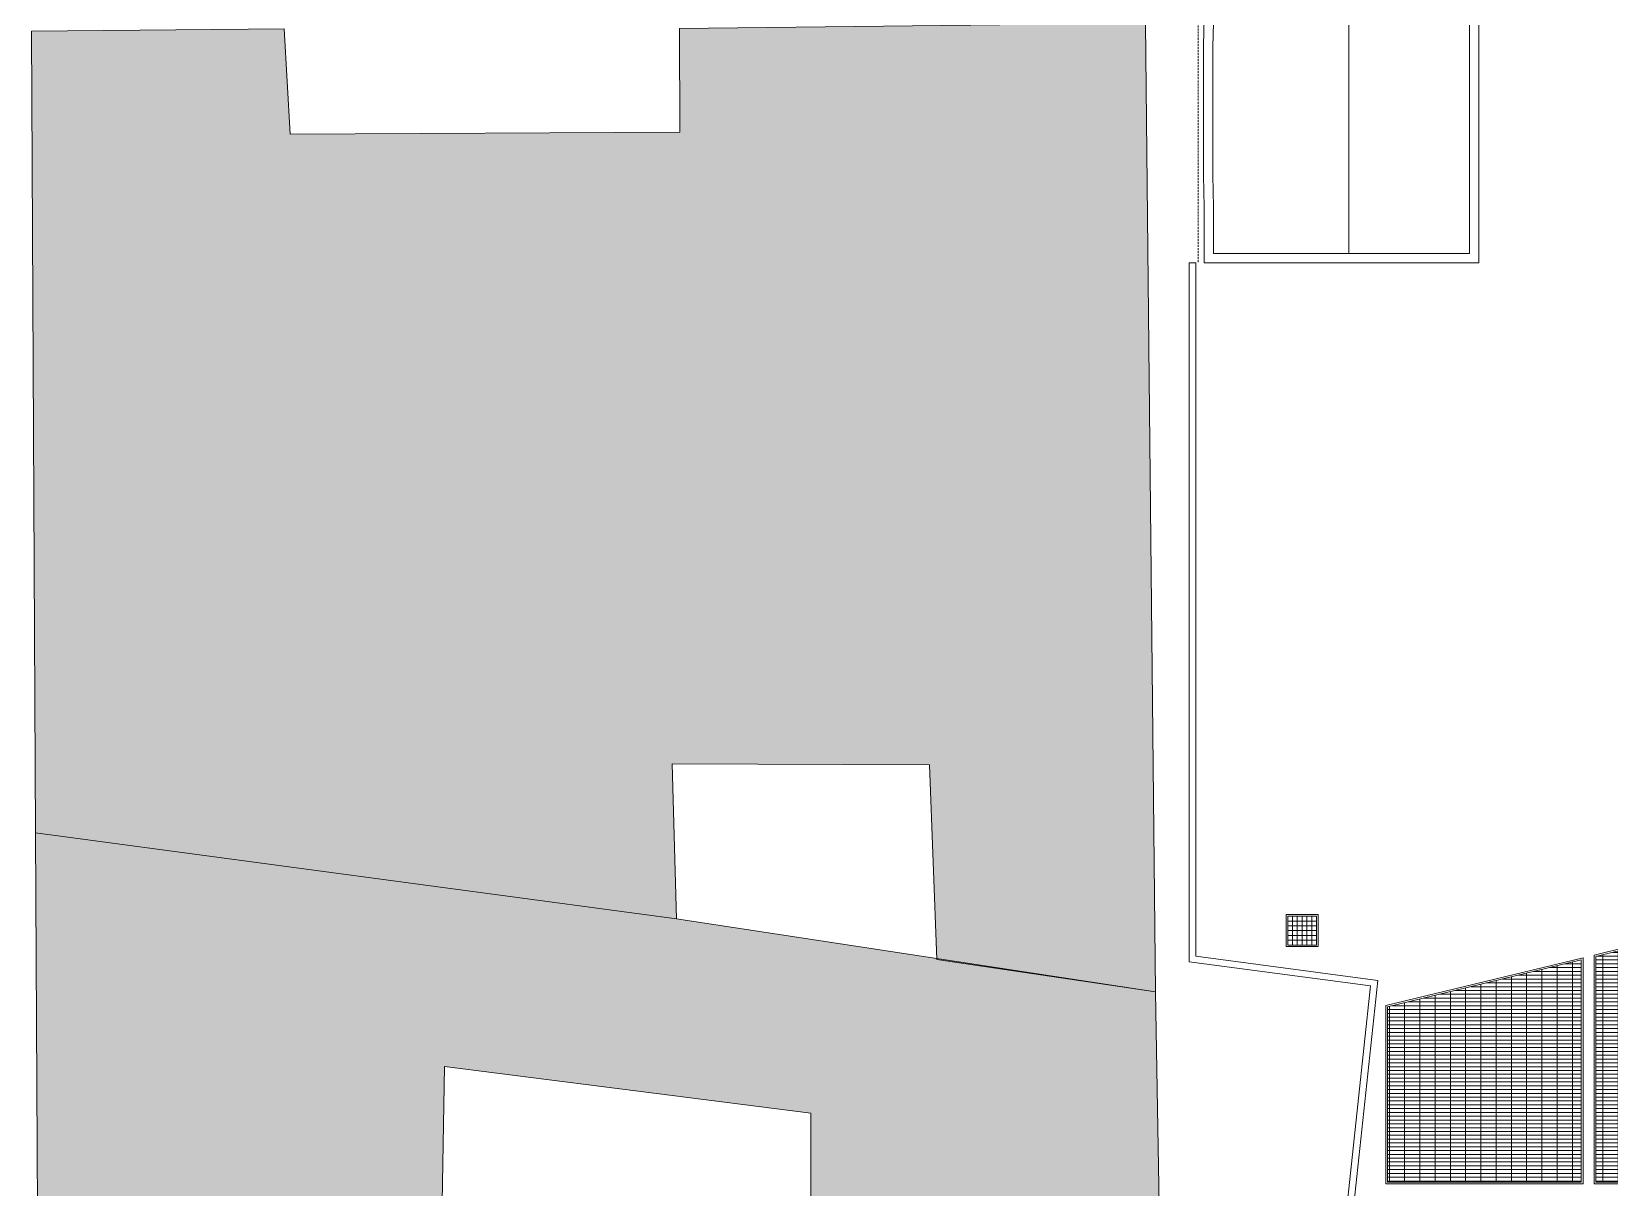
# Model space of a CAD drawing. Header units: millimetres. Extents: x 8265 to 78888, y 1905 to 34251.
# Drawn here: x 34596 to 39532, y 24872 to 28489 of the extents above; entities that cross this region are included whole.
import ezdxf

# ---------------------------------------------------------------- set-up
doc = ezdxf.new("R2010")
doc.units = ezdxf.units.MM
doc.linetypes.add('HIDDEN', pattern=[9.525, 6.35, -3.175])
for name, color, linetype, lineweight in [('420_MURATURE_001-AM_0', 4, 'Continuous', 0), ('430_TAVOLATI_001-AM_0', 3, 'Continuous', 0), ('441_SERRAMENTI_001-AM_0', 1, 'Continuous', 0), ('443_GRIGLIE_AERAZIONE_001-AM_0', 6, 'Continuous', 0), ('448_RAMPE_SCALE_ASCENS_001-AM_0', 216, 'Continuous', 0), ('450_ESTERNI_001-AM_0', 35, 'Continuous', 0), ('490_CAMPITURE_001-AM_0', 9, 'Continuous', 0), ('muro', 1, 'Continuous', 9)]:
    doc.layers.add(name, color=color, linetype=linetype, lineweight=lineweight)
doc.styles.get("Standard").update_dxf_attribs({"font": 'isocp.shx'})

# ---------------------------------------------------------------- blocks, each defined once
blk = doc.blocks.new('PORTA-[REI-US]-SISTI-120')
at = {"ltscale": 20, "insert": (6539.6, -1993), "char_height": 25, "attachment_point": 4, "rotation": 180}
blk.add_mtext('\\A1;', dxfattribs=at)

msp = doc.modelspace()

# ---------------------------------------------------------------- hatches: boundary and pattern name
at = {"layer": '443_GRIGLIE_AERAZIONE_001-AM_0', "ltscale": 0.01}
h = msp.add_hatch(dxfattribs=at)
h.set_pattern_fill('ANSI37', color=253, scale=120, angle=45, style=0)
h.set_pattern_definition([(90, (38520.321, 25635.361), (-15, 6e-15), []), (180, (38520.321, 25635.361), (-6e-15, -15), [])])
h.paths.add_polyline_path([(38520.3, 25635.4), (38610.3, 25635.4), (38610.3, 25725.4), (38520.3, 25725.4)])
at = {"layer": '443_GRIGLIE_AERAZIONE_001-AM_0'}
h = msp.add_hatch(dxfattribs=at)
h.set_pattern_fill('GRATE', color=253, scale=15, style=0)
h.set_pattern_definition([(0, (35456.603, 18313.833), (0, 11.90625), []), (90, (35456.603, 18313.833), (-47.625, 3e-15), [])])
h.paths.add_polyline_path([(39437.6, 25588.8), (38832, 25442), (38832, 24894.3), (39437.6, 24894.3)])
h.paths.add_polyline_path([(40042.6, 25511.6), (39587.3, 25625.2), (39482.6, 25599.8), (39482.6, 24894.3), (40042.6, 24894.3)])
h.paths.add_polyline_path([(40042.6, 24849.3), (39482.6, 24849.3), (39482.6, 24268.8), (40042.6, 24268.8)])
at = {"layer": '490_CAMPITURE_001-AM_0'}
for points in [[(34596.5, 28490.4), (34609, 25985.6), (36611.4, 25716.8), (36598, 26201.8), (37401.5, 26197.9), (37424.8, 25590.5), (38107.1, 25488.6), (38076.6, 28515.4), (36620.5, 28498.7), (36621.4, 28175), (35404.7, 28168.5), (35385.6, 28497.5)], [(34609, 25985.6), (36611.4, 25716.8), (38107.1, 25488.6), (38143.6, 23368), (37028.4, 23522.1), (37031.2, 25110.1), (35886.4, 25256.3), (35859.3, 23678.6), (34619.8, 23821.5)]]:
    msp.add_hatch(color=254, dxfattribs=at).paths.add_polyline_path(points)

# ---------------------------------------------------------------- linework, layer by layer
at = {"layer": '420_MURATURE_001-AM_0', "ltscale": 0.05}
for p, q in [((39087.9, 31190.3), (39087.9, 27796.3)), ((39117.9, 27766.3), (39117.9, 31190.3)), ((38256.9, 28441.1), (38261.9, 28641.1)), ((38286.9, 28440.3), (38291.9, 28640.3)), ((38256.9, 28240.3), (38256.9, 28440.3)), ((38286.9, 28240.3), (38286.9, 28440.3)), ((38256.9, 28040.3), (38256.9, 28240.3)), ((38286.9, 28040.3), (38286.9, 28240.3)), ((38258.9, 27939.7), (38256.9, 28039.7)), ((38288.9, 27940.3), (38286.9, 28040.3)), ((38258.9, 27766.3), (38258.9, 27940.3)), ((38288.9, 27796.3), (38288.9, 27940.3)), ((39087.9, 27796.3), (38288.9, 27796.3)), ((39117.9, 27766.3), (38258.9, 27766.3))]:
    msp.add_line(p, q, dxfattribs=at)
at = {"layer": '430_TAVOLATI_001-AM_0', "linetype": 'Continuous'}
for p, q in [((38212.6, 25582.8), (38212.9, 27766.3)), ((38232.9, 27766.3), (38212.9, 27766.3)), ((38232.9, 27766.3), (38232.9, 25600.4)), ((38779.5, 25507.4), (38212.6, 25582.8)), ((38232.9, 25600.4), (38801.5, 25524.7)), ((38801.5, 25524.7), (38565.1, 23315.3)), ((38545, 23315.3), (38779.5, 25507.4))]:
    msp.add_line(p, q, dxfattribs=at)
at = {"layer": '443_GRIGLIE_AERAZIONE_001-AM_0', "ltscale": 0.01}
for points in [[(38515.3, 25630.4), (38615.3, 25630.4), (38615.3, 25730.4), (38515.3, 25730.4)], [(38520.3, 25635.4), (38610.3, 25635.4), (38610.3, 25725.4), (38520.3, 25725.4)]]:
    msp.add_lwpolyline(points, close=True, dxfattribs=at)
at = {"layer": '443_GRIGLIE_AERAZIONE_001-AM_0'}
for points in [[(39477.2, 25604), (39587.3, 25630.7), (40048, 25515.8), (40048, 24888.9), (39477.2, 24888.9)], [(38826.6, 24888.9), (39443, 24888.9), (39443, 25595.7), (38826.6, 25446.3)], [(38832, 24894.3), (39437.6, 24894.3), (39437.6, 25588.8), (38832, 25442)]]:
    msp.add_lwpolyline(points, close=True, dxfattribs=at)
msp.add_lwpolyline([(39482.6, 25599.8), (39587.3, 25625.2), (40042.6, 25511.6), (40042.6, 24894.3), (39482.6, 24894.3), (39482.6, 25599.8)], dxfattribs=at)
at = {"layer": '448_RAMPE_SCALE_ASCENS_001-AM_0', "ltscale": 0.2}
msp.add_line((38711.4, 31178.3), (38711.4, 27796.3), dxfattribs=at)
msp.add_arc((40704.9, 29124.1, -47.4), 1261.8, 181.8786, 251.2, dxfattribs=at)
at = {"layer": '450_ESTERNI_001-AM_0', "linetype": 'Continuous'}
for points in [[(34596.5, 28490.4), (34609, 25985.6), (36611.4, 25716.8), (36598, 26201.8), (37401.5, 26197.9), (37424.8, 25590.5), (38107.1, 25488.6), (38076.6, 28515.4), (36620.5, 28498.7), (36621.4, 28175), (35404.7, 28168.5), (35385.6, 28497.5)], [(34609, 25985.6), (36611.4, 25716.8), (38107.1, 25488.6), (38143.6, 23368), (37028.4, 23522.1), (37031.2, 25110.1), (35886.4, 25256.3), (35859.3, 23678.6), (34619.8, 23821.5)]]:
    msp.add_lwpolyline(points, close=True, dxfattribs=at)
at = {"layer": 'muro', "color": 6, "linetype": 'HIDDEN'}
msp.add_line((38240.4, 34194.8), (38240.4, 27766.3), dxfattribs=at)

# ---------------------------------------------------------------- block references
at = {"layer": '441_SERRAMENTI_001-AM_0', "linetype": 'Continuous', "xscale": -1}
msp.add_blockref('PORTA-[REI-US]-SISTI-120', (41612.5, 27352.2), dxfattribs=at)

doc.saveas('drawing.dxf')
